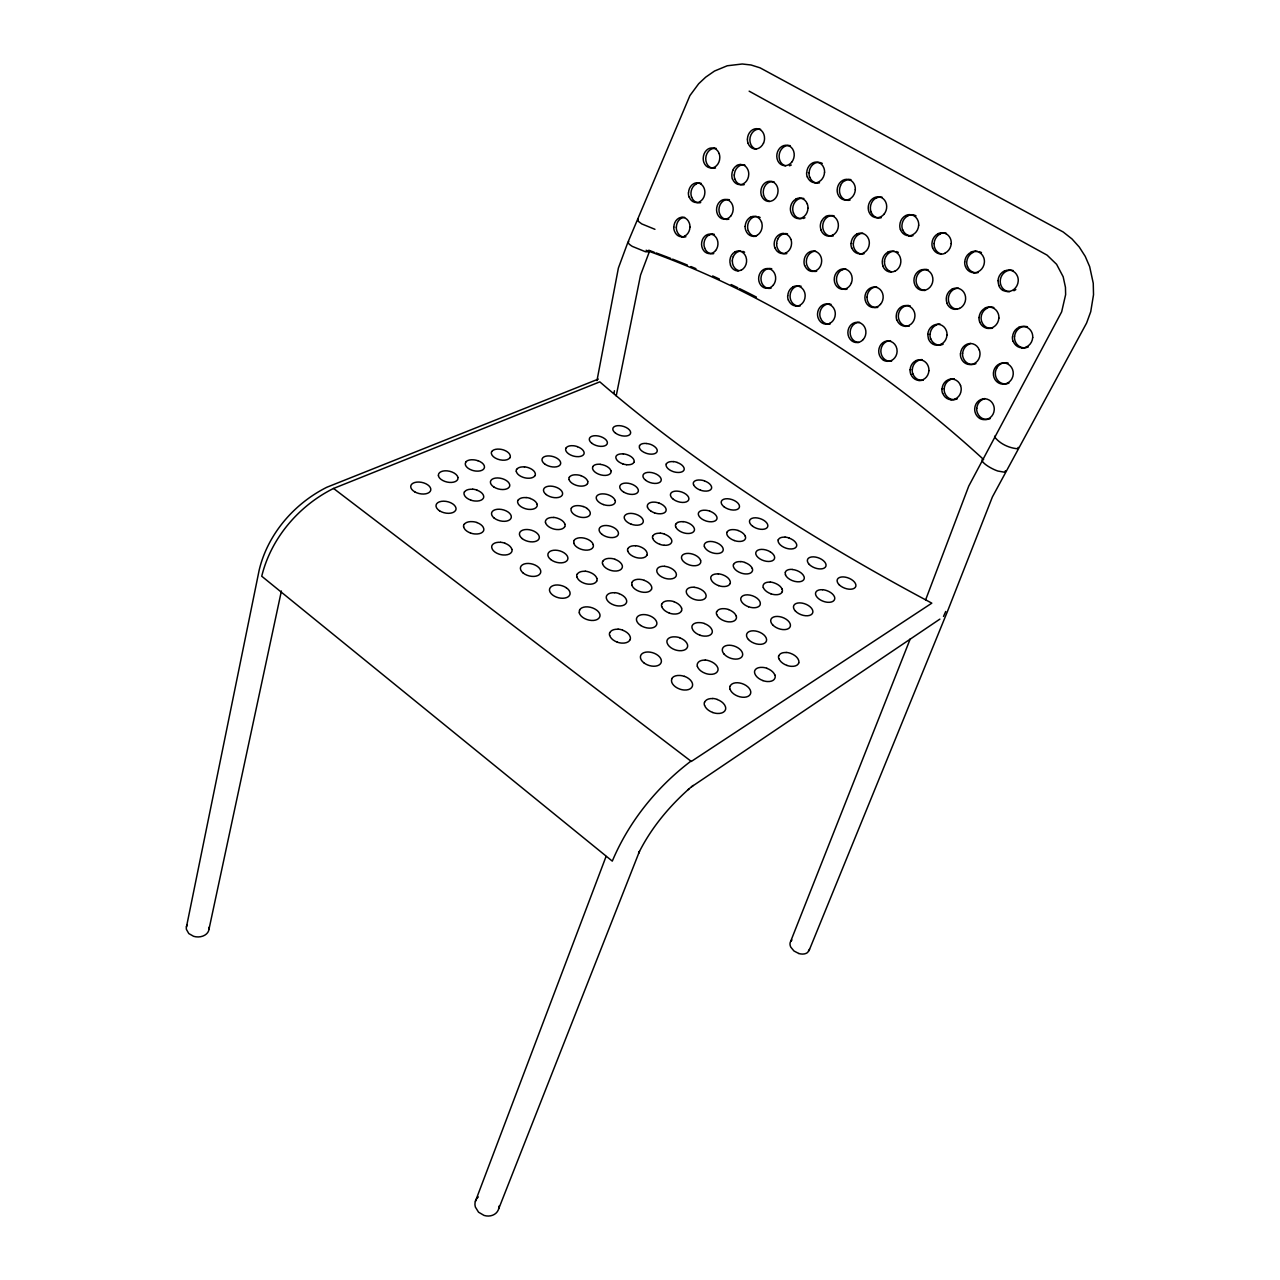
<?xml version="1.0" encoding="UTF-8"?>
<svg xmlns="http://www.w3.org/2000/svg" width="1280" height="1280" viewBox="0 0 1280 1280"><rect width="100%" height="100%" fill="white"/><g stroke="black" fill="none" stroke-linecap="round" stroke-linejoin="round"><path stroke-width="1.5" d="M1018.288 447.376L1017.248 448.736C1008.848 447.936 999.808 443.76 994.656 436.976L994.784 436.128M1005.52 470.768L1004.432 472.208L997.728 471.008A13.072 3.36 26.9 0 1 982.64 461.696L982.176 459.568L983.152 459.072M614.016 393.408L614.4 390.752M596.976 380.608L618.384 268.064L627.808 242.544L689.92 95.584L698.688 83.728L705.68 77.168L714.512 71.04L727.232 65.776L742.24 64L751.072 64.992L760.048 67.824L1063.152 231.968L1072.016 238.96L1079.28 247.056L1085.232 256.368L1089.664 266.64L1093.248 283.232L1093.52 294.72L1090.72 311.744L1086.576 323.072L992.4 496.928L947.328 611.76L808.944 950.88M186.464 926.88L259.152 570.224C267.68 534.256 294.064 503.648 326.848 487.248L598.304 379.104M208.928 929.536L281.392 591.024M616.208 395.888L640.544 275.104L649.408 251.568M945.712 611.488L943.504 616.448M809.488 949.168L807.664 952.448A10.32 7.168 26.1 0 1 798.768 953.504M475.408 1201.328L606.064 856.464M925.6 599.936L968.752 486.096L1061.648 311.872L1065.632 294.624L1065.456 287.312L1063.168 276.768L1056.592 264.304L1047.056 255.12L749.152 91.168M498.704 1208.784L639.472 851.344L638.608 853.168C650.8 828.544 668.672 806.944 689.152 788.752M798.768 953.504L793.984 950.992L790.816 947.184A10.32 7.168 26.1 0 1 790.64 941.424L910.224 638.928M790.688 941.456L791.952 939.968M687.664 789.968L693.152 785.44M691.504 786.816L939.872 619.12M690.928 761.152C656.832 786.944 628.912 821.648 612.288 861.12L261.744 576.24C270.928 538.288 298.816 505.68 333.552 488.448L599.808 381.856A944.096 344.448 22.3 0 0 931.824 603.152L691.312 761.44L333.552 488.448M628.752 241.44L628.112 242.688A11.68 2.752 23.7 0 0 632.32 246.4L645.44 251.744L648.848 251.84L649.44 250.56M638.112 219.072L638.24 221.28L641.76 223.92L654.96 229.312M499.04 1206.08A12.272 10.592 20.9 0 1 484.064 1215.424L478.544 1212.192L475.36 1207.04A12.272 10.592 20.9 0 1 478.336 1196.912M208.864 927.36A11.36 8.528 2.7 0 1 204.784 935.184A11.36 8.528 2.7 0 1 193.6 936.304L188.8 933.568L186.432 929.424A11.36 8.528 2.7 0 1 187.056 925.104M648.688 250.256A997.216 702.544 61.8 0 1 654.192 252.24M656.016 252.896A997.216 702.544 61.8 0 1 670.752 258.448M672.592 259.152A997.216 702.544 61.8 0 1 687.392 265.088M690.912 266.544A997.216 702.544 61.8 0 1 695.92 268.656M712.656 275.968A997.216 702.544 61.8 0 1 719.36 279.024M731.136 284.544A997.216 702.544 61.8 0 1 737.856 287.792M739.552 288.624A997.216 702.544 61.8 0 1 756.416 297.104M646.112 250.272A999.168 702.848 61.8 0 1 983.632 459.52M1015.84 289.536A10.8 9.936 -73.1 0 1 1013.872 290.736M1009.584 291.648A10.8 9.936 -73.1 0 1 1000.384 279.52A10.8 9.936 -73.1 0 1 1013.072 270.496M1004.512 271.024A10.832 9.952 -73.3 0 1 1017.552 276.432A10.928 10.048 -73.3 0 1 1018.224 281.072A10.832 9.952 -73.3 0 1 1003.2 290.384M998.864 285.216A10.832 9.952 -73.3 0 1 998.192 280.656M1003.072 290.544A10.928 10.048 -73.3 0 1 998.688 285.296M998.016 280.704A10.928 10.048 -73.3 0 1 1004.4 270.976M975.136 251.312A10.736 9.76 -74.9 0 1 983.712 257.568A10.848 9.856 -74.8 0 1 984.4 262.176A10.736 9.76 -74.9 0 1 978.176 271.728A10.848 9.856 -74.8 0 1 973.872 272.816M978.176 272.56A10.816 9.84 -74.7 0 1 976.016 272.784A10.72 9.744 -74.7 0 1 967.52 266.528M967.424 266.48A10.816 9.84 -74.7 0 1 966.752 261.92A10.72 9.744 -74.7 0 1 973.008 252.448M972.944 252.256A10.816 9.84 -74.7 0 1 977.2 251.28M979.376 251.76A10.72 9.744 -74.7 0 1 981.472 252.608M973.92 272.752A10.736 9.76 -74.8 0 1 965.408 266.48A10.848 9.856 -74.8 0 1 964.704 261.904M964.736 261.952A10.736 9.76 -74.8 0 1 970.896 252.352M970.912 252.208A10.848 9.856 -74.8 0 1 975.168 251.216M946.304 233.904A10.656 9.568 -76 0 1 950.544 238.976A10.768 9.648 -76 0 1 951.232 243.536M951.216 243.472A10.656 9.568 -76 0 1 945.152 253.04M945.104 253.2A10.768 9.648 -76 0 1 940.944 254.16M937.888 233.76A10.768 9.648 -76 0 1 942.048 232.752M942.112 232.8A10.656 9.568 -76 0 1 946.304 233.904M940.992 254A10.656 9.568 -76 0 1 932.64 247.824M937.984 233.776A10.656 9.568 -76 0 0 931.968 243.344A10.768 9.648 -76 0 0 932.592 247.904M941.008 253.888A10.64 9.552 -75.9 0 1 934.784 248A10.736 9.632 -75.9 0 1 934.096 243.488M934.112 243.536A10.64 9.552 -75.9 0 1 940.128 234M944.24 233.024A10.64 9.552 -75.9 0 1 946.368 233.296M940.144 233.856A10.736 9.632 -75.9 0 1 944.304 232.848M909.728 214.656A10.576 9.376 -76.9 0 1 918 220.736A10.688 9.472 -76.9 0 1 918.704 225.248M918.672 225.2A10.576 9.376 -76.9 0 1 912.736 234.736A10.688 9.472 -76.9 0 1 908.64 235.872M908.704 235.696A10.576 9.376 -76.9 0 1 900.496 229.616M909.664 214.624A10.688 9.472 -76.9 0 0 905.584 215.632A10.576 9.376 -76.9 0 0 899.824 225.184A10.688 9.472 -76.9 0 0 900.448 229.712M912.976 235.68A10.656 9.456 -76.9 0 1 910.896 235.92M902.608 229.808A10.656 9.456 -76.9 0 1 901.936 225.328A10.56 9.36 -76.8 0 1 907.92 215.824M907.84 215.728A10.656 9.456 -76.9 0 1 911.904 214.72A10.56 9.36 -76.8 0 1 916.048 215.904M910.928 235.824A10.56 9.36 -76.8 0 1 902.72 229.76M881.232 217.712A10.576 9.264 -77.7 0 1 879.2 217.968A10.48 9.168 -77.6 0 1 875.184 216.912A10.48 9.168 -77.7 0 1 871.12 211.984M871.056 211.952A10.576 9.264 -77.7 0 1 876.144 197.952M876.16 198.128A10.48 9.168 -77.7 0 1 880.112 197.104M880.16 197.024A10.48 9.184 -77.6 0 1 882.208 197.28M855.312 189.584A10.432 9.008 -78.5 0 1 849.664 199.056A10.432 9.008 -78.4 0 1 837.84 194.144A10.432 9.008 -78.5 0 1 837.184 189.808A10.432 9.008 -78.4 0 1 850.592 180.304A10.432 9.008 -78.5 0 1 854.64 185.2A10.432 9.008 -78.4 0 1 855.296 189.568M850.064 200.08A10.512 9.088 -78.3 0 1 848.064 200.336A10.4 8.992 -78.3 0 1 840.592 185.536M840.496 185.408A10.512 9.088 -78.3 0 1 845.024 180.48M848.928 179.44A10.512 9.088 -78.3 0 1 850.96 179.664M845.056 180.672A10.4 8.992 -78.3 0 1 848.928 179.632M824.528 172.288A10.352 8.832 -79 0 1 819.008 181.712A10.448 8.928 -79 0 1 815.152 182.912M815.216 182.736A10.352 8.832 -79 0 1 807.424 176.928M806.752 172.592A10.352 8.832 -79 0 1 812.208 163.184A10.448 8.928 -79 0 1 815.952 162.096A10.352 8.832 -79 0 1 823.856 167.936A10.448 8.928 -79 0 1 824.56 172.352M807.28 177.056A10.448 8.928 -79 0 1 806.608 172.672M819.52 182.8A10.432 8.912 -78.9 0 1 817.552 183.072A10.336 8.832 -78.9 0 1 809.792 177.184M809.696 177.232A10.432 8.912 -78.9 0 1 809.024 172.864M822.256 163.408A10.336 8.832 -78.9 0 0 818.368 162.432A10.432 8.912 -78.9 0 0 814.512 163.376A10.336 8.832 -78.9 0 0 809.12 172.864M791.264 165.008A10.352 8.736 -79.5 0 1 789.424 165.776M785.552 165.84A10.352 8.736 -79.5 0 1 779.408 153.664A10.352 8.736 -79.5 0 1 790.176 145.648M747.424 139.088A10.208 8.496 -80 0 1 756.304 128.672A10.208 8.496 -80 0 1 764.528 138.576A10.208 8.496 -80 0 1 763.52 143.152M763.504 143.088A10.208 8.496 -80 0 1 755.552 148.976A10.208 8.496 -80 0 1 748.096 143.344M756.16 149.184A10.192 8.496 -79.9 0 1 750.16 137.232A10.192 8.496 -79.9 0 1 760.608 129.312M748.112 143.424A10.208 8.496 -80 0 1 747.44 139.152M715.52 167.984A10.064 8.304 -82.1 0 1 713.696 168.256A9.968 8.224 -82.1 0 1 705.744 158.512A9.968 8.224 -82.1 0 1 714.24 148.384M714.256 148.192A10.064 8.304 -82.1 0 1 716.112 148.384M700.496 183.824A9.856 8.144 -84 0 1 704.192 188.448A9.952 8.224 -84 0 1 704.864 192.672A9.856 8.144 -84 0 1 699.904 201.6M689.2 196.96A9.856 8.144 -84 0 0 696.432 202.544A9.952 8.224 -84 0 0 699.872 201.728M688.544 192.816A9.856 8.144 -84 0 1 693.456 183.84A9.952 8.224 -84 0 1 696.864 182.816M689.072 197.056A9.952 8.224 -84 0 1 688.4 192.864M700.704 202.56A9.936 8.208 -83.9 0 1 698.912 202.816A9.84 8.128 -83.9 0 1 691.696 197.232M691.632 197.184A9.936 8.208 -83.9 0 1 690.96 193.008A9.84 8.128 -83.9 0 1 695.952 184.144M695.904 183.968A9.936 8.208 -83.9 0 1 699.408 182.976M699.424 183.168A9.84 8.128 -83.9 0 1 701.232 183.392M696.912 182.848A9.856 8.144 -83.9 0 1 700.496 183.808M682.096 217.328A9.728 8.032 -85.7 0 1 689.28 222.96A9.824 8.112 -85.8 0 1 689.952 227.12M689.936 227.072A9.728 8.032 -85.7 0 1 685.056 235.888M681.616 236.768A9.728 8.032 -85.7 0 1 674.496 231.152A9.824 8.112 -85.8 0 1 673.712 227.12M673.84 227.056A9.728 8.032 -85.7 0 1 678.688 218.256A9.824 8.112 -85.8 0 1 682.048 217.296M685.056 236.016A9.824 8.112 -85.8 0 1 681.584 236.928M685.904 236.736A9.808 8.112 -85.7 0 1 684.144 236.976A9.712 8.032 -85.7 0 1 677.024 231.36A9.808 8.112 -85.7 0 1 676.288 227.184M684.608 217.376A9.808 8.112 -85.7 0 0 681.152 218.32A9.712 8.032 -85.7 0 0 676.368 227.264M732.528 178.96A10.064 8.4 -81.9 0 0 739.968 184.624A10.16 8.48 -81.9 0 0 743.568 183.648A10.064 8.4 -81.9 0 0 748.736 174.448A10.16 8.48 -81.9 0 0 748.064 170.16A10.064 8.4 -81.9 0 0 740.56 164.512M732.864 170.32A10.064 8.4 -81.9 0 0 731.872 174.752A10.16 8.48 -81.9 0 0 732.384 179.024M744.256 184.624A10.144 8.464 -81.8 0 1 742.4 184.88A10.032 8.384 -81.8 0 1 734.96 179.232M734.896 179.2A10.144 8.464 -81.8 0 1 734.224 174.944M734.304 175.024A10.032 8.384 -81.8 0 1 739.408 165.888A10.144 8.464 -81.8 0 1 743.024 164.784A10.032 8.384 -81.8 0 1 744.88 165.088M736.864 165.504A10.16 8.48 -81.9 0 1 740.496 164.464M732.832 170.272A10.064 8.4 -81.9 0 1 736.96 165.52M728.848 219.216A10 8.368 -83.8 0 1 718.944 209.488A10 8.368 -83.8 0 1 729.456 199.728M713.744 253.584A9.872 8.256 -85.7 0 1 711.936 253.792A9.776 8.176 -85.7 0 1 704.704 248.112M704.624 248.064A9.872 8.256 -85.7 0 1 708.944 234.992M712.48 234.08A9.872 8.256 -85.7 0 1 714.32 234.336M708.976 235.184A9.776 8.176 -85.7 0 1 712.464 234.272M741.44 270.048A9.952 8.432 -85.8 0 0 745.936 256.848A9.856 8.352 -85.8 0 0 738.512 251.056M737.84 270.912A9.952 8.432 -85.8 0 1 730.416 265.072M734.848 251.936A9.952 8.432 -85.8 0 1 738.448 251.024M741.472 269.888A9.856 8.352 -85.8 0 1 737.904 270.768M730.544 264.992A9.856 8.352 -85.8 0 1 734.944 251.952M742.816 251.408A9.84 8.336 -85.7 0 1 744.624 252.192M738.512 270.528A9.84 8.336 -85.7 0 1 732.336 260.88M733.312 256.576A9.84 8.336 -85.7 0 1 740.96 251.136M732.304 260.896A9.84 8.336 -85.7 0 1 733.28 256.592M761.504 222.096A10 8.448 -83.7 0 0 753.984 216.336A10.096 8.544 -83.7 0 0 750.32 217.296M756.96 235.36A10 8.448 -83.7 0 0 762.16 226.336A10.08 8.528 -83.7 0 0 761.504 222.096M753.344 236.288A10 8.448 -83.7 0 1 745.872 230.528A10.08 8.528 -83.7 0 1 745.072 226.384M745.216 226.304A10 8.448 -83.7 0 1 750.368 217.28M756.944 235.504A10.08 8.528 -83.7 0 1 753.296 236.448M758.304 216.752A9.968 8.448 -83.6 0 1 760.128 217.52M755.776 236.4A9.968 8.448 -83.6 0 1 748.32 230.656M748.288 230.736A10.064 8.528 -83.6 0 1 747.616 226.48A9.968 8.448 -83.6 0 1 752.816 217.44A10.064 8.528 -83.6 0 1 756.448 216.432M761.52 195.728A10.128 8.56 -81.6 0 1 760.848 191.472A10.128 8.56 -81.6 0 1 773.504 182.224A10.128 8.56 -81.6 0 1 777.36 186.992A10.128 8.56 -81.6 0 1 778.016 191.248A10.128 8.56 -81.6 0 1 772.752 200.48A10.128 8.56 -81.6 0 1 761.504 195.712M769.568 201.488A10.112 8.544 -81.5 0 1 763.536 189.504A10.112 8.544 -81.5 0 1 774.048 181.808M799.552 198.144A10.208 8.736 -81.2 0 1 807.296 203.952M807.968 208.272A10.208 8.736 -81.2 0 1 802.544 217.52A10.304 8.816 -81.2 0 1 798.752 218.64A10.208 8.736 -81.2 0 1 791.088 212.752A10.304 8.816 -81.2 0 1 790.4 208.4A10.208 8.736 -81.2 0 1 795.792 199.216M804.944 217.76A10.272 8.8 -81.1 0 1 803.088 218.48M801.152 218.736A10.272 8.8 -81.1 0 1 793.392 212.848M803.872 198.48A10.272 8.8 -81.1 0 0 792.736 208.528A10.272 8.8 -81.2 0 0 793.472 212.912M807.312 203.968A10.304 8.816 -81.2 0 1 807.984 208.336M795.792 199.072A10.304 8.816 -81.2 0 1 799.584 198.064M783.248 233.52A10.064 8.624 -83.5 0 1 790.896 239.376M786.24 252.704A10.064 8.624 -83.5 0 0 791.552 243.632A10.16 8.704 -83.5 0 0 790.912 239.376M774.96 247.744A10.064 8.624 -83.5 0 0 782.544 253.6A10.16 8.704 -83.5 0 0 786.256 252.768M774.864 247.792A10.16 8.704 -83.5 0 1 774.192 243.504A10.064 8.624 -83.5 0 1 779.568 234.448A10.16 8.704 -83.5 0 1 783.232 233.408M786.816 253.552A10.144 8.688 -83.5 0 1 784.928 253.776A10.032 8.608 -83.5 0 1 777.344 247.936A10.144 8.688 -83.4 0 1 776.656 243.648M776.688 243.696A10.032 8.608 -83.5 0 1 777.712 239.296M777.696 239.232A10.032 8.608 -83.4 0 1 781.936 234.592A10.144 8.688 -83.4 0 1 785.68 233.568A10.032 8.608 -83.4 0 1 787.536 233.92M771.056 288.24A10 8.576 -85.7 0 1 760.96 278.256A10 8.576 -85.7 0 1 771.76 268.736M832.768 235.184A10.368 8.992 -80.9 0 0 837.696 221.408A10.272 8.896 -80.9 0 0 829.792 215.488A10.368 8.992 -80.9 0 0 825.872 216.448M828.912 236.144A10.368 8.992 -80.9 0 1 821.008 230.16M821.44 221.248A10.368 8.992 -80.9 0 0 820.336 225.792A10.272 8.896 -80.9 0 0 821.152 230.08M832.8 235.024A10.272 8.896 -80.9 0 1 828.976 235.984M821.568 221.248A10.272 8.896 -80.9 0 1 825.984 216.464M833.248 235.936A10.352 8.976 -80.8 0 1 822.72 225.824A10.352 8.976 -80.8 0 1 834.112 215.808M808.624 270.24A10.128 8.784 -83.4 0 1 804.72 265.392M816.688 271.232A10.208 8.864 -83.3 0 1 814.752 271.44A10.112 8.768 -83.3 0 1 807.056 265.52A10.208 8.864 -83.3 0 1 806.352 261.2A10.112 8.768 -83.3 0 1 811.776 252.176A10.208 8.864 -83.3 0 1 815.552 251.184M808.576 270.304A10.128 8.784 -83.4 0 0 812.4 271.408A10.224 8.864 -83.4 0 0 816.208 270.496A10.128 8.784 -83.4 0 0 821.648 261.328A10.224 8.864 -83.4 0 0 820.992 257.024A10.128 8.784 -83.4 0 0 817.056 252.176A10.128 8.784 -83.4 0 0 813.2 251.088A10.224 8.864 -83.4 0 0 809.408 252.016A10.128 8.784 -83.4 0 0 804.064 261.12A10.224 8.864 -83.4 0 0 804.576 265.488M796.08 305.968A10 8.672 -85.9 0 1 788.448 300.016M787.792 295.776A10 8.672 -85.9 0 1 793.104 286.864M796.016 306.128A10.096 8.752 -85.9 0 0 799.76 305.28A10 8.672 -85.9 0 0 805.136 296.224A10.096 8.752 -85.9 0 0 804.496 291.968A10 8.672 -85.9 0 0 796.816 286A10.096 8.752 -85.9 0 0 793.008 286.832M788.32 300.128A10.096 8.752 -85.9 0 1 787.664 295.84M800.32 305.84A10.064 8.736 -85.8 0 1 790.064 295.712A10.064 8.736 -85.8 0 1 801.088 286.208M830.224 323.936A10.128 8.912 -85.9 0 1 828.288 324.112A10.048 8.832 -85.9 0 1 820.544 318.064M820.48 318.032A10.128 8.912 -85.9 0 1 819.808 313.728A10.048 8.832 -85.9 0 1 825.312 304.88A10.144 8.912 -85.9 0 1 829.12 303.952M829.088 304.032A10.048 8.832 -85.9 0 1 831.056 304.352M847.008 289.184A10.272 9.04 -83.1 0 1 845.04 289.376A10.176 8.944 -83.2 0 1 837.2 283.376A10.272 9.04 -83.1 0 1 842.016 269.776M842.032 269.968A10.176 8.944 -83.2 0 1 845.872 269.072M863.632 252.88A10.352 9.072 -80.4 0 0 869.312 243.568A10.448 9.168 -80.4 0 0 868.656 239.184A10.352 9.072 -80.4 0 0 860.624 233.168A10.448 9.168 -80.4 0 0 856.624 234.112M859.728 253.808A10.352 9.072 -80.4 0 1 851.76 247.792M851.104 243.44A10.352 9.072 -80.4 0 1 856.72 234.128M863.616 253.024A10.448 9.168 -80.4 0 1 859.664 253.968M851.632 247.904A10.448 9.168 -80.4 0 1 850.944 243.504M864 253.744A10.432 9.152 -80.3 0 1 861.984 253.968A10.32 9.056 -80.3 0 1 858.032 252.88A10.32 9.056 -80.4 0 1 854.032 247.968A10.432 9.152 -80.3 0 1 853.28 243.536M853.36 243.616A10.32 9.056 -80.4 0 1 858.976 234.336M858.976 234.272A10.432 9.152 -80.4 0 1 862.912 233.296M894.992 271.184A10.528 9.344 -80 0 0 900.176 257.28A10.416 9.264 -79.9 0 0 896.064 252.288A10.432 9.264 -80 0 0 892 251.168A10.528 9.344 -80 0 0 887.92 252.096M890.976 272.112A10.528 9.344 -80 0 1 882.784 265.952M895.024 271.04A10.432 9.264 -80 0 1 891.04 271.952M882.928 265.856A10.432 9.264 -80 0 1 888.032 252.112M896.304 251.552A10.4 9.248 -79.8 0 1 898.288 252.368M891.216 271.696A10.4 9.248 -79.8 0 1 889.232 270.864M884.512 261.536A10.4 9.248 -79.8 0 0 885.184 265.92A10.4 9.248 -79.9 0 0 889.216 270.944M894.24 251.264A10.4 9.248 -79.8 0 0 885.664 256.992A10.4 9.248 -79.9 0 0 884.48 261.6M877.792 307.408A10.352 9.216 -83 0 1 867.712 301.424A10.352 9.216 -82.9 0 1 867.104 297.088M867.04 297.04A10.352 9.216 -83 0 1 876.688 286.928M858.672 342.512A10.112 9.008 -86.1 0 1 850.144 332.08A10.112 9.008 -86.1 0 1 859.552 322.304M883.44 360.096A10.208 9.2 -86.4 0 1 878.736 350.64A10.208 9.2 -86.4 0 1 884.432 341.728A10.208 9.2 -86.4 0 1 888.352 341.008A10.208 9.2 -86.4 0 1 897.104 351.52A10.208 9.2 -86.4 0 1 887.424 361.312A10.208 9.2 -86.4 0 1 883.392 360.176M891.648 361.088A10.272 9.264 -86.3 0 1 880.864 351.712A10.272 9.264 -86.3 0 1 890.56 340.704M909.056 325.392A10.352 9.328 -82.9 0 0 914.912 316.208A10.448 9.408 -82.9 0 0 914.256 311.792A10.352 9.328 -82.9 0 0 906.064 305.568A10.448 9.408 -82.9 0 0 902.016 306.448A10.352 9.328 -82.9 0 0 896.256 315.616A10.448 9.408 -82.9 0 0 896.784 320.112M905.056 326.224A10.352 9.328 -82.9 0 1 896.928 320M909.04 325.536A10.448 9.408 -82.9 0 1 904.992 326.384M909.296 326.048A10.416 9.392 -82.8 0 1 907.232 326.224A10.32 9.312 -82.8 0 1 903.184 325.04A10.32 9.312 -82.8 0 1 899.104 320.016A10.416 9.392 -82.8 0 1 898.352 315.568A10.32 9.312 -82.8 0 1 904.24 306.48A10.416 9.392 -82.8 0 1 908.224 305.424M908.224 305.616A10.32 9.312 -82.8 0 1 910.288 305.936M925.024 290.496A10.48 9.424 -79.2 0 1 916.8 284.304A10.576 9.52 -79.2 0 1 916.096 279.84A10.48 9.424 -79.2 0 1 922.032 270.528M922.048 270.384A10.576 9.52 -79.2 0 1 926.144 269.456M926.112 269.52A10.48 9.424 -79.2 0 1 928.208 269.824M959.456 308.496A10.672 9.728 -78.7 0 0 964.944 294.448A10.576 9.632 -78.7 0 0 956.464 288.144A10.672 9.728 -78.7 0 0 952.208 289.024M955.264 309.392A10.672 9.728 -78.7 0 1 946.784 303.024M959.488 308.352A10.576 9.632 -78.7 0 1 955.344 309.232M946.944 302.944A10.576 9.632 -78.7 0 1 952.32 289.056M957.44 309.264A10.56 9.616 -78.5 0 1 949.056 302.976A10.656 9.712 -78.5 0 1 954.464 288.992M954.432 289.152A10.56 9.616 -78.5 0 1 958.56 288.24M946.96 335.072A10.416 9.504 -82.7 0 1 940.96 344.288M928.608 338.784A10.416 9.504 -82.7 0 1 927.952 334.352M943.12 344.224A10.496 9.584 -82.6 0 1 939.008 345.056A10.4 9.488 -82.6 0 1 930.752 338.768M930.672 338.704A10.496 9.584 -82.6 0 1 929.984 334.256M935.968 324.96A10.496 9.584 -82.6 0 1 940.08 324.096M946.992 335.12A10.512 9.6 -82.7 0 0 946.32 330.624A10.416 9.504 -82.7 0 0 933.888 325.152A10.512 9.6 -82.7 0 0 927.792 334.416M940.944 344.432A10.512 9.6 -82.7 0 1 928.464 338.88M930.08 334.352A10.4 9.488 -82.6 0 1 936.016 325.152M928.896 370.64A10.272 9.376 -86.7 0 1 922.992 379.68M928.912 370.688A10.368 9.472 -86.8 0 0 928.224 366.24A10.272 9.376 -86.7 0 0 924.08 361.136A10.272 9.376 -86.7 0 0 920 359.888A10.368 9.472 -86.8 0 0 915.872 360.656M922.96 379.808A10.368 9.472 -86.8 0 1 918.912 380.576M923.168 380.16A10.352 9.456 -86.6 0 1 921.104 380.304A10.256 9.36 -86.6 0 1 912.96 373.984M912.88 373.936A10.352 9.456 -86.6 0 1 912.208 369.536M918.08 360.432A10.352 9.456 -86.6 0 1 922.144 359.632M912.304 369.616A10.256 9.36 -86.6 0 1 918.128 360.608M918.976 380.432A10.272 9.376 -86.7 0 1 910.8 374.08M910.144 369.712A10.272 9.376 -86.7 0 1 915.984 360.688M910.768 374.16A10.368 9.472 -86.8 0 1 910.096 369.744M952.16 379.072A10.352 9.568 -87.2 0 1 960.528 385.504M955.152 399.008A10.352 9.568 -87.2 0 0 961.184 389.936A10.448 9.664 -87.2 0 0 960.544 385.504M951.056 399.744A10.352 9.568 -87.2 0 1 942.736 393.296M942.08 388.896A10.352 9.568 -87.2 0 1 948.064 379.84A10.448 9.664 -87.2 0 1 952.096 379.024M957.28 398.832A10.432 9.648 -87.1 0 1 953.136 399.568A10.336 9.552 -87.1 0 1 944.848 393.168A10.432 9.648 -87.1 0 1 944.16 388.704M950.112 379.52A10.432 9.648 -87.1 0 1 954.256 378.752M955.12 399.152A10.448 9.664 -87.2 0 1 950.992 399.904M942.592 393.408A10.448 9.664 -87.2 0 1 941.92 388.96M944.192 388.752A10.336 9.552 -87.1 0 1 950.16 379.712M975.904 363.632A10.576 9.792 -82.3 0 1 971.712 364.432A10.464 9.696 -82.4 0 1 967.504 363.168A10.464 9.696 -82.3 0 1 963.28 358.016A10.576 9.792 -82.3 0 1 962.544 353.488M968.672 344.16A10.576 9.792 -82.3 0 1 970.72 343.504A10.496 9.712 -82.4 0 1 979.296 350M960.432 353.632A10.592 9.792 -82.5 0 0 961.104 358.128A10.496 9.712 -82.5 0 0 969.68 364.576A10.592 9.792 -82.5 0 0 973.824 363.792A10.496 9.712 -82.5 0 0 979.984 354.528A10.592 9.808 -82.5 0 0 979.312 350M962.624 353.568A10.464 9.696 -82.3 0 1 968.704 344.352M960.56 353.632A10.496 9.712 -82.4 0 1 966.656 344.384A10.592 9.808 -82.5 0 1 970.736 343.52M989.568 307.136A10.656 9.84 -77.7 0 1 998.176 313.52A10.752 9.936 -77.7 0 1 998.88 318.128M998.848 318.064A10.656 9.84 -77.7 0 1 992.592 327.52A10.752 9.936 -77.7 0 1 988.336 328.448A10.656 9.84 -77.7 0 1 984.08 327.136A10.656 9.84 -77.7 0 1 979.76 322.048M979.696 322A10.752 9.936 -77.7 0 1 979.024 317.456M985.264 307.92A10.752 9.936 -77.7 0 1 989.536 307.024M992.576 328.176A10.736 9.92 -77.5 0 1 990.4 328.368A10.624 9.824 -77.6 0 1 981.856 321.984A10.736 9.92 -77.5 0 1 981.104 317.392A10.624 9.824 -77.6 0 1 987.392 308.064M987.344 307.872A10.736 9.92 -77.5 0 1 991.616 306.976M991.616 307.184A10.624 9.824 -77.6 0 1 993.808 307.52M979.104 317.536A10.656 9.84 -77.7 0 1 985.312 308.096M1032.688 337.536A10.736 10.048 -76.5 0 1 1026.272 347.008M1021.952 347.84A10.736 10.048 -76.5 0 1 1013.248 341.344M1012.576 336.8A10.736 10.048 -76.5 0 1 1018.944 327.328M1028.288 346.944A10.816 10.112 -76.3 0 1 1023.936 347.792A10.704 10.016 -76.3 0 1 1019.584 346.528A10.704 10.016 -76.3 0 1 1015.232 341.296A10.816 10.112 -76.3 0 1 1014.48 336.672M1032.72 337.584A10.832 10.128 -76.5 0 0 1032.032 332.96A10.736 10.032 -76.5 0 0 1027.632 327.712A10.736 10.048 -76.5 0 0 1023.264 326.464A10.832 10.128 -76.5 0 0 1018.816 327.296M1026.256 347.152A10.832 10.128 -76.5 0 1 1021.888 348M1013.088 341.456A10.832 10.128 -76.5 0 1 1012.416 336.864M1014.56 336.752A10.704 10.016 -76.3 0 1 1020.896 327.312M1027.44 326.784A10.704 10.016 -76.3 0 0 1025.216 326.448A10.816 10.112 -76.3 0 0 1020.912 327.248M1002.656 384.144A10.576 9.904 -82.2 0 1 994.08 377.632A10.576 9.904 -82.3 0 1 999.648 363.792A10.576 9.904 -82.2 0 1 1003.904 363.056M1008.928 383.152A10.656 9.984 -82.1 0 1 995.328 372.864A10.544 9.888 -82.1 0 1 996.672 368.304M996.608 368.24A10.656 9.984 -82.1 0 1 1003.696 362.848M1005.904 362.688A10.656 9.984 -82.1 0 1 1008.112 363.056M1002.672 384.08A10.576 9.904 -82.3 0 0 1006.928 383.296A10.576 9.904 -82.2 0 0 1011.92 378.704A10.576 9.904 -82.3 0 0 1008.208 364.256A10.576 9.904 -82.2 0 0 1003.888 362.976M988.048 418.912A10.432 9.76 -88 0 0 994.24 409.824A10.432 9.76 -88 0 0 993.552 405.312A10.432 9.76 -88 0 0 989.296 400.112A10.432 9.76 -88 0 0 974.72 408.624A10.432 9.76 -88 0 0 975.408 413.088A10.432 9.76 -88 0 0 979.632 418.288M990.096 418.672A10.512 9.84 -87.9 0 1 985.872 419.392A10.4 9.744 -87.9 0 1 977.44 412.88A10.512 9.84 -87.9 0 1 976.688 408.336M982.848 399.184A10.512 9.84 -87.9 0 1 984.928 398.56M988.048 418.896A10.432 9.76 -88 0 1 983.856 419.616A10.432 9.76 -87.9 0 1 979.584 418.352M976.784 408.448A10.4 9.744 -87.9 0 1 982.896 399.376M470.544 533.024A10.256 5.904 13.1 0 1 463.728 526.944M464.192 524.416A10.256 5.904 13.1 0 1 472.592 521.664A10.352 5.968 13.1 0 1 476.912 522.48M476.928 522.592A10.256 5.904 13.1 0 1 483.744 528.624A10.352 5.968 13.1 0 1 483.376 531.12A10.256 5.904 13.1 0 1 474.912 533.952A10.352 5.968 13.1 0 1 470.496 533.024M463.6 526.88A10.352 5.968 13.1 0 1 464.064 524.336M511.984 549.392A10.432 6.08 13.8 0 1 511.6 552.016A10.336 6.016 13.8 0 1 503.184 554.96A10.432 6.08 13.8 0 1 498.72 554.016A10.336 6.016 13.8 0 1 491.808 547.808A10.432 6.08 13.8 0 1 492.16 545.184A10.336 6.016 13.8 0 1 500.528 542.32M500.592 542.288A10.432 6.08 13.8 0 1 504.992 543.232M504.88 543.264A10.336 6.016 13.8 0 1 511.856 549.408M579.408 612.928A10.608 6.384 16.1 0 1 579.664 610.128M579.264 612.848A10.704 6.448 16.1 0 0 591.328 620.448A10.608 6.384 16.1 0 0 599.584 617.184A10.704 6.448 16.1 0 0 599.856 614.336A10.608 6.384 16.1 0 0 596.464 610A10.704 6.448 16.1 0 0 579.536 610.032M630.048 639.728A10.704 6.496 16.9 0 1 621.856 643.104A10.8 6.56 16.9 0 1 617.264 642.16M617.312 642.16A10.704 6.496 16.9 0 1 609.712 635.44M609.92 632.576A10.704 6.496 16.9 0 1 618.128 629.264M622.624 630.208A10.704 6.496 16.9 0 1 630.208 636.864A10.8 6.56 16.9 0 1 630.112 639.696M609.584 635.392A10.8 6.56 16.9 0 1 609.776 632.496M618.048 629.136A10.8 6.56 16.9 0 1 622.592 630.096M671.76 679.056A10.928 6.752 18.8 0 0 679.632 689.04A11.04 6.816 18.8 0 0 684.224 690.016A10.928 6.752 18.8 0 0 692.336 686.368A11.04 6.816 18.8 0 0 684.416 676.304M684.432 676.416A10.928 6.752 18.8 0 0 679.856 675.472A11.04 6.816 18.8 0 0 671.616 678.944M712.752 712.496A11.04 6.864 19.8 0 1 704.624 705.376M704.624 702.288A11.04 6.864 19.8 0 1 712.688 698.576M717.28 699.536A11.04 6.864 19.8 0 1 725.392 706.592A11.152 6.928 19.8 0 1 725.488 709.664A11.04 6.864 19.8 0 1 717.392 713.456A11.152 6.928 19.8 0 1 712.688 712.496M704.48 705.312A11.152 6.928 19.8 0 1 704.48 702.192M712.608 698.448A11.152 6.928 19.8 0 1 717.248 699.408M730.08 686.336A10.88 6.64 20.2 0 1 746.096 685.52A10.88 6.64 20.2 0 1 746.288 696.992A10.88 6.64 20.2 0 1 730.128 689.344M730.048 689.328A10.976 6.704 20.2 0 1 730 686.288M697.472 666.544A10.768 6.544 19.2 0 0 705.376 673.376A10.864 6.592 19.2 0 0 709.888 674.32A10.768 6.544 19.2 0 0 717.776 670.8A10.864 6.592 19.2 0 0 717.792 667.792A10.768 6.544 19.2 0 0 709.856 661.088A10.864 6.592 19.2 0 0 705.296 660.016M705.376 660.144A10.768 6.544 19.2 0 0 697.488 663.6A10.864 6.592 19.2 0 0 697.328 666.48M679.696 637.808A10.64 6.416 18.3 0 1 687.408 644.432A10.752 6.48 18.3 0 1 687.376 647.296A10.64 6.416 18.3 0 1 679.456 650.688A10.752 6.48 18.3 0 1 674.912 649.744A10.64 6.416 18.3 0 1 667.184 643.056A10.752 6.48 18.3 0 1 667.168 640.112A10.64 6.416 18.3 0 1 675.184 636.864A10.752 6.48 18.3 0 1 679.664 637.68M619.104 593.696A10.432 6.176 16.6 0 1 626.496 600.064A10.528 6.24 16.6 0 1 626.4 602.752A10.432 6.176 16.6 0 1 618.336 605.936A10.528 6.24 16.6 0 1 613.856 604.992A10.432 6.176 16.6 0 1 606.448 598.576A10.528 6.24 16.6 0 1 606.624 595.808A10.432 6.176 16.6 0 1 614.672 592.752M614.656 592.64A10.528 6.24 16.6 0 1 619.088 593.584M596.672 581.136A10.336 6.064 15.8 0 1 588.608 584.176A10.448 6.128 15.8 0 1 584.16 583.248A10.336 6.064 15.8 0 1 576.976 576.944M577.232 574.288A10.336 6.064 15.8 0 1 585.296 571.312M596.88 578.48A10.336 6.064 15.8 0 0 589.648 572.24A10.448 6.128 15.8 0 0 585.232 571.184M576.848 576.88A10.448 6.128 15.8 0 1 577.104 574.208M596.928 578.432A10.448 6.128 15.8 0 1 596.72 581.12M470.752 500.096A10.016 5.632 13.1 0 1 464.096 494.256A10.112 5.68 13.1 0 1 464.432 491.776M464.56 491.856A10.016 5.632 13.1 0 1 472.752 489.28M476.976 490.192A10.016 5.632 13.1 0 1 483.632 495.984A10.112 5.68 13.1 0 1 483.264 498.368A10.016 5.632 13.1 0 1 475.024 501.008A10.112 5.68 13.1 0 1 470.704 500.096M472.688 489.168A10.112 5.68 13.1 0 1 476.96 490.096M438.48 475.696A9.952 5.536 12.6 0 1 438.976 473.36A9.936 5.52 12.6 0 1 447.136 470.864A9.952 5.536 12.6 0 1 457.936 477.472M438.416 475.68A9.936 5.52 12.6 0 0 441.2 479.504A9.952 5.536 12.6 0 0 457.472 479.824A9.936 5.52 12.6 0 0 457.872 477.456M465.76 462.256A9.792 5.376 13.1 0 0 471.824 470.16A9.888 5.424 13.1 0 0 475.968 471.072A9.792 5.376 13.1 0 0 484 468.624A9.888 5.424 13.1 0 0 477.888 460.656M477.888 460.736A9.792 5.376 13.1 0 0 473.76 459.84A9.888 5.424 13.1 0 0 465.632 462.16M509.84 457.776A9.648 5.232 13.6 0 1 499.952 459.824A9.648 5.232 13.6 0 1 491.44 453.744A9.728 5.28 13.6 0 1 491.76 451.472M491.824 451.504A9.648 5.232 13.6 0 1 499.632 449.168A9.728 5.28 13.6 0 1 503.744 450.016A9.648 5.232 13.6 0 1 510.192 455.536A9.728 5.28 13.6 0 1 509.936 457.808M534.912 475.712A9.712 5.328 14.1 0 1 527.152 478.176A9.808 5.376 14.1 0 1 522.96 477.264A9.712 5.328 14.1 0 1 516.4 471.664M516.752 469.36A9.712 5.328 14.1 0 1 524.528 466.944M516.272 471.6A9.808 5.376 14.1 0 1 516.624 469.296M524.464 466.848A9.808 5.376 14.1 0 1 528.608 467.76A9.712 5.328 14.1 0 1 535.232 473.408A9.808 5.376 14.1 0 1 534.976 475.696M577.424 446.72A9.44 5.04 15 0 1 583.984 452.08A9.52 5.088 15 0 1 583.824 454.256A9.44 5.04 15 0 1 576.384 456.592A9.52 5.088 15 0 1 572.336 455.712A9.44 5.04 15 0 1 565.76 450.304A9.52 5.088 15 0 1 566 448.08M577.408 446.64A9.52 5.088 15 0 0 573.392 445.744A9.44 5.04 15 0 0 566.016 448.112M639.568 445.792A9.248 4.848 16.3 0 0 646.096 453.232A9.328 4.896 16.3 0 0 650 454.096A9.248 4.848 16.3 0 0 656.96 451.872A9.248 4.848 16.3 0 0 654.048 446.192A9.328 4.896 16.3 0 0 650.432 444.336A9.248 4.848 16.3 0 0 646.56 443.568M639.456 445.712A9.328 4.896 16.3 0 1 646.512 443.472M633.872 462.384A9.376 4.992 16 0 1 626.704 464.72M622.736 463.84A9.376 4.992 16 0 1 616.064 458.448A9.472 5.04 16 0 1 616.096 456.192A9.376 4.992 16 0 1 623.408 453.968M626.688 464.72A9.472 5.04 16 0 1 622.688 463.84M623.344 453.872A9.472 5.04 16 0 1 627.312 454.752A9.376 4.992 16 0 1 634 460.192A9.472 5.04 16 0 1 633.92 462.368M592.864 466.736A9.504 5.12 15.6 0 0 592.672 468.976A9.6 5.168 15.6 0 0 603.376 475.36A9.504 5.12 15.6 0 0 610.736 472.96A9.6 5.168 15.6 0 0 610.96 470.656M600.208 464.368A9.504 5.12 15.6 0 1 610.912 470.704M592.752 466.656A9.6 5.168 15.6 0 1 600.176 464.272M569.104 479.568A9.632 5.264 15.2 0 0 575.84 485.168A9.728 5.312 15.2 0 0 579.92 486.064A9.632 5.264 15.2 0 0 585.424 485.344A9.648 5.264 15.2 0 0 587.472 483.584M569.36 477.28A9.632 5.264 15.2 0 1 576.896 474.848A9.728 5.312 15.2 0 1 580.944 475.632M580.96 475.728A9.632 5.264 15.2 0 1 584.672 477.6A9.648 5.264 15.2 0 1 587.68 481.28M587.728 481.232A9.728 5.312 15.2 0 1 587.52 483.552M569.056 479.552A9.728 5.312 15.2 0 1 569.296 477.232M518.192 500.208A9.936 5.568 14.2 0 1 526.144 497.616M530.336 498.528A9.936 5.568 14.2 0 1 537.104 504.32M518.064 500.128A10.032 5.632 14.2 0 0 517.712 502.56A9.936 5.568 14.2 0 0 524.608 508.448A10.032 5.632 14.2 0 0 528.832 509.376A9.936 5.568 14.2 0 0 536.784 506.736A10.032 5.632 14.2 0 0 537.152 504.272M526.08 497.52A10.032 5.632 14.2 0 1 530.32 498.432M666.368 463.952A9.328 4.928 16.9 0 1 673.328 461.648M677.232 462.512A9.328 4.928 16.9 0 1 683.984 467.856A9.408 4.976 16.9 0 1 684 470.032A9.328 4.928 16.9 0 1 676.992 472.4A9.408 4.976 16.9 0 1 673.008 471.536A9.328 4.928 16.9 0 1 666.288 466.144A9.408 4.976 16.9 0 1 666.24 463.888M673.248 461.552A9.408 4.976 16.9 0 1 677.2 462.416M564.656 526.784A10.016 5.68 14.9 0 1 556.736 529.52A10.112 5.728 14.9 0 1 552.432 528.592A10.016 5.68 14.9 0 1 545.568 522.656M553.792 517.504A10.016 5.68 14.9 0 0 545.872 520.192A10.112 5.728 14.9 0 0 545.44 522.608M564.928 524.32A10.016 5.68 14.9 0 0 558.016 518.416A10.112 5.728 14.9 0 0 553.728 517.392M564.976 524.272A10.112 5.728 14.9 0 1 564.704 526.752M583.232 506.592A9.872 5.52 15.4 0 0 579.072 505.68A9.952 5.568 15.4 0 0 571.264 508.208M583.232 506.48A9.952 5.568 15.4 0 1 587.088 508.432M571.392 508.288A9.872 5.52 15.4 0 0 571.136 510.688A9.872 5.52 15.4 0 0 578.016 516.512A9.952 5.568 15.4 0 0 582.208 517.424A9.872 5.52 15.4 0 0 587.824 516.64A9.872 5.52 15.4 0 0 589.92 514.768A9.872 5.52 15.4 0 0 590.128 512.352A9.872 5.52 15.4 0 0 587.04 508.512M603.344 504.528A9.712 5.36 15.8 0 1 599.552 502.608A9.712 5.36 15.8 0 1 596.416 498.816A9.808 5.408 15.8 0 1 596.56 496.4A9.712 5.36 15.8 0 1 604.128 493.936A9.808 5.408 15.8 0 1 608.272 494.816A9.712 5.36 15.8 0 1 615.072 500.496M603.296 504.528A9.808 5.408 15.8 0 0 607.456 505.424A9.712 5.36 15.8 0 0 614.976 502.864A9.808 5.408 15.8 0 0 615.184 500.448M700.528 490.176A9.408 5.008 17.5 0 1 693.632 484.704M704.496 480.944A9.408 5.008 17.5 0 1 711.392 486.368A9.488 5.056 17.5 0 1 711.44 488.592A9.408 5.008 17.5 0 1 704.496 491.056A9.488 5.056 17.5 0 1 700.48 490.176M693.504 484.656A9.488 5.056 17.5 0 1 693.52 482.384A9.408 5.008 17.5 0 1 700.576 480.064A9.488 5.056 17.5 0 1 704.464 480.848M654.544 512.848A9.664 5.312 16.8 0 1 650.736 510.944M654.496 512.848A9.76 5.36 16.8 0 0 658.624 513.744A9.664 5.312 16.8 0 0 665.904 511.152A9.76 5.36 16.8 0 0 659.008 503.056M650.656 510.928A9.76 5.36 16.8 0 1 647.456 507.104M647.504 507.136A9.76 5.36 16.8 0 1 647.616 504.768A9.76 5.36 16.8 0 1 654.912 502.16A9.76 5.36 16.8 0 1 659.008 503.12M573.856 543.104A10.096 5.792 15.6 0 1 574.112 540.576M593.296 544.704A10.096 5.792 15.6 0 0 586.32 538.736A10.096 5.792 15.6 0 0 576.256 538.624A10.096 5.792 15.6 0 0 574.032 540.56M573.792 543.088A10.096 5.792 15.6 0 0 576.928 547.136A10.096 5.792 15.6 0 0 593.072 547.232A10.096 5.792 15.6 0 0 593.216 544.688M709.712 511.136A9.616 5.248 17.8 0 1 716.768 516.768A9.712 5.296 17.8 0 1 716.832 519.104A9.616 5.248 17.8 0 1 709.744 521.728A9.712 5.296 17.8 0 1 705.632 520.848A9.616 5.248 17.8 0 1 698.56 515.152A9.712 5.296 17.8 0 1 698.56 512.768A9.616 5.248 17.8 0 1 705.632 510.256A9.712 5.296 17.8 0 1 709.696 511.088M677.728 522.496A9.76 5.392 17.5 0 1 683.072 521.712M675.648 526.704A9.84 5.44 17.5 0 1 675.696 524.272M683.008 521.616A9.84 5.44 17.5 0 1 687.12 522.512A9.76 5.392 17.5 0 1 694.256 528.368A9.84 5.44 17.5 0 1 694.224 530.768A9.76 5.392 17.5 0 1 686.992 533.456A9.84 5.44 17.5 0 1 682.832 532.56A9.76 5.392 17.5 0 1 679.024 530.624A9.76 5.392 17.5 0 1 675.712 526.752M675.76 524.336A9.76 5.392 17.5 0 1 677.664 522.48M664.112 545.264A9.888 5.552 17.1 0 0 671.52 542.496A9.984 5.6 17.1 0 0 671.632 539.984A9.888 5.552 17.1 0 0 664.464 534.16M659.92 544.352A9.888 5.552 17.1 0 1 652.784 538.432M652.88 535.968A9.888 5.552 17.1 0 1 660.32 533.264M664.096 545.264A9.984 5.6 17.1 0 1 659.872 544.352M652.656 538.384A9.984 5.6 17.1 0 1 652.752 535.888M660.24 533.152A9.984 5.6 17.1 0 1 664.432 534.064M646.88 555.216A10.032 5.712 16.7 0 1 639.248 558.064A10.128 5.776 16.7 0 1 634.96 557.152A10.032 5.712 16.7 0 1 627.824 551.104M627.984 548.592A10.032 5.712 16.7 0 1 635.616 545.792M627.696 551.056A10.128 5.776 16.7 0 1 627.856 548.512M635.552 545.68A10.128 5.776 16.7 0 1 639.792 546.592A10.032 5.712 16.7 0 1 646.992 552.688A10.128 5.776 16.7 0 1 646.928 555.2M602.656 563.904A10.192 5.888 16.3 0 0 609.856 570.08A10.288 5.952 16.3 0 0 614.16 571.008A10.192 5.888 16.3 0 0 622.016 568.064A10.288 5.952 16.3 0 0 622.224 565.408A10.192 5.888 16.3 0 0 614.976 559.344M602.848 561.312A10.192 5.888 16.3 0 1 610.688 558.416A10.288 5.952 16.3 0 1 614.944 559.232M602.512 563.84A10.288 5.952 16.3 0 1 602.72 561.232M651.472 589.264A10.288 6 17 0 1 643.68 592.304A10.384 6.064 17 0 1 631.84 585.024M631.968 585.104A10.288 6 17 0 1 632.112 582.448M644.224 580.368A10.288 6 17 0 1 651.584 586.608A10.384 6.064 17 0 1 651.536 589.232M631.984 582.352A10.384 6.064 17 0 1 644.208 580.256M664.608 566.368A10.128 5.824 17.5 0 1 668.864 567.28A10.224 5.872 17.5 0 1 676.176 575.968A10.128 5.824 17.5 0 1 668.544 578.944A10.224 5.872 17.5 0 1 664.208 578.032A10.128 5.824 17.5 0 1 657.04 569.28A10.224 5.872 17.5 0 1 664.56 566.272M700.56 560.32A9.984 5.648 17.8 0 0 690.464 553.6A9.984 5.648 17.8 0 0 681.504 557.072A9.984 5.648 17.8 0 0 688.96 564.8A10.08 5.696 17.8 0 0 693.168 565.712A9.984 5.648 17.8 0 0 700.56 562.848A10.08 5.696 17.8 0 0 700.56 560.288M704.464 546.704A9.84 5.488 18.2 0 0 719.088 553.376A9.84 5.488 18.2 0 0 719.104 543.984A9.84 5.488 18.2 0 0 704.464 544.24A9.936 5.536 18.2 0 0 704.4 546.688M734.304 540.512A9.712 5.328 18.5 0 1 730.448 538.576A9.712 5.328 18.5 0 1 727.024 534.704A9.808 5.376 18.5 0 1 726.992 532.272M734.256 540.512A9.808 5.376 18.5 0 0 738.384 541.408A9.712 5.328 18.5 0 0 745.392 538.704A9.808 5.376 18.5 0 0 745.312 536.272M726.992 532.304A9.712 5.328 18.5 0 1 734.016 529.648A9.808 5.376 18.5 0 1 738.144 530.48M738.096 530.512A9.712 5.328 18.5 0 1 745.296 536.256M778.304 539.856A9.664 5.264 19.5 0 1 785.104 537.2M789.104 538.08A9.664 5.264 19.5 0 1 796.416 543.808A9.76 5.312 19.5 0 1 796.576 546.224A9.664 5.264 19.5 0 1 789.792 548.928A9.76 5.312 19.5 0 1 785.696 548.048A9.664 5.264 19.5 0 1 778.448 542.272A9.76 5.312 19.5 0 1 778.176 539.792M785.024 537.104A9.76 5.312 19.5 0 1 789.072 537.984M822.528 589.728A10.016 5.584 20.7 0 0 815.664 592.672A10.112 5.648 20.7 0 0 815.872 595.248A10.016 5.584 20.7 0 0 819.52 599.36A10.016 5.584 20.7 0 0 823.536 601.376A10.112 5.648 20.7 0 0 827.744 602.288A10 5.584 20.7 0 0 834.608 599.28A10.112 5.648 20.7 0 0 834.4 596.64A10.016 5.584 20.7 0 0 826.704 590.592A10.112 5.648 20.7 0 0 822.528 589.696M785.568 574.88A9.904 5.504 19.9 0 1 785.408 572.352M792.32 569.504A9.904 5.504 19.9 0 1 803.92 576.352A10 5.552 19.9 0 1 804.16 578.864A9.904 5.504 19.9 0 1 797.2 581.776A10 5.552 19.9 0 1 785.424 574.816M785.28 572.272A10 5.552 19.9 0 1 792.256 569.392M733.616 564.48A9.936 5.584 18.9 0 1 740.768 561.648M744.896 562.544A9.936 5.584 18.9 0 1 752.288 568.512M733.472 564.4A10.032 5.632 18.9 0 0 733.536 566.944A9.936 5.584 18.9 0 0 741.056 573.024A10.032 5.632 18.9 0 0 745.216 573.92A9.936 5.584 18.9 0 0 752.368 571.04A10.032 5.632 18.9 0 0 752.32 568.464M740.688 561.536A10.032 5.632 18.9 0 1 744.864 562.432M782.224 591.712A10.048 5.664 19.7 0 1 775.12 594.688A10.144 5.728 19.7 0 1 770.864 593.792M770.928 593.792A10.048 5.664 19.7 0 1 763.376 587.664M770.368 582.144A10.048 5.664 19.7 0 0 763.264 585.072A10.144 5.728 19.7 0 0 763.248 587.6M782.08 589.12A10.048 5.664 19.7 0 0 774.544 583.04A10.144 5.728 19.7 0 0 770.288 582.032M782.112 589.072A10.144 5.728 19.7 0 1 782.272 591.68M730.096 583.552A10.08 5.744 18.6 0 1 722.768 586.512A10.176 5.792 18.6 0 1 718.48 585.6M718.528 585.6A10.08 5.744 18.6 0 1 711.088 579.456A10.176 5.792 18.6 0 1 710.944 576.8A10.08 5.744 18.6 0 1 718.416 573.968M718.352 573.856A10.176 5.792 18.6 0 1 722.592 574.768A10.08 5.744 18.6 0 1 730.048 580.96A10.176 5.792 18.6 0 1 730.144 583.52M694.16 587.344A10.224 5.92 18.2 0 1 698.432 588.256A10.32 5.984 18.2 0 1 705.952 597.104A10.224 5.92 18.2 0 1 698.368 600.192A10.32 5.984 18.2 0 1 694 599.28A10.224 5.92 18.2 0 1 690.016 597.2A10.32 5.984 18.2 0 1 686.496 590.224A10.32 5.984 18.2 0 1 694.096 587.232M716.768 614.528A10.336 6.032 19 0 0 724.4 620.912A10.432 6.08 19 0 0 728.736 621.856A10.336 6.032 19 0 0 736.224 618.672A10.432 6.08 19 0 0 736.208 615.888M716.736 611.808A10.336 6.032 19 0 1 724.24 608.688A10.432 6.08 19 0 1 728.512 609.488M728.544 609.6A10.336 6.032 19 0 1 736.176 615.952M716.624 614.464A10.432 6.08 19 0 1 716.608 611.712M798.72 662.928A10.56 6.224 20.8 0 1 791.344 666.336A10.656 6.288 20.8 0 1 786.88 665.408M786.944 665.408A10.56 6.224 20.8 0 1 778.976 658.752M778.832 655.904A10.56 6.224 20.8 0 1 786.224 652.544M778.832 658.688A10.656 6.288 20.8 0 1 778.672 655.808M786.128 652.416A10.656 6.288 20.8 0 1 790.544 653.344A10.56 6.224 20.8 0 1 798.544 660.064A10.656 6.288 20.8 0 1 798.768 662.896M762.912 680.576A10.72 6.432 20.5 0 1 754.896 673.776A10.816 6.496 20.5 0 1 754.704 670.8A10.72 6.432 20.5 0 1 762.4 667.392A10.816 6.496 20.5 0 1 766.864 668.24M766.832 668.32A10.72 6.432 20.5 0 1 774.848 675.056M762.848 680.576A10.816 6.496 20.5 0 0 767.376 681.536A10.72 6.432 20.5 0 0 774.976 678A10.816 6.496 20.5 0 0 774.944 675.04M699.936 635.184A10.48 6.208 18.7 0 1 692.256 628.64A10.592 6.272 18.7 0 1 692.128 625.776A10.48 6.208 18.7 0 1 699.984 622.64A10.592 6.272 18.7 0 1 704.336 623.44M704.368 623.568A10.48 6.208 18.7 0 1 712.032 630.048A10.592 6.272 18.7 0 1 712.096 632.816A10.48 6.208 18.7 0 1 704.352 636.112A10.592 6.272 18.7 0 1 699.872 635.184M681.488 610.848A10.384 6.112 17.8 0 1 673.728 614.016A10.48 6.16 17.8 0 1 669.296 613.088M669.36 613.072A10.384 6.112 17.8 0 1 661.84 606.672M661.92 603.952A10.384 6.112 17.8 0 1 669.68 600.832A10.48 6.16 17.8 0 1 673.984 601.648M674.016 601.76A10.384 6.112 17.8 0 1 681.536 608.128M661.696 606.608A10.48 6.16 17.8 0 1 661.776 603.872M681.584 608.064A10.48 6.16 17.8 0 1 681.536 610.816M883.92 214.32A10.512 9.184 -77.7 0 0 879.952 197.056A10.512 9.184 -77.7 0 0 868.496 210.416A10.512 9.184 -77.7 0 0 883.92 214.32M791.664 162.256A10.272 8.672 -79.5 0 0 787.776 145.44A10.272 8.672 -79.5 0 0 777.072 158.688A10.272 8.672 -79.5 0 0 791.664 162.256M719.136 153.568A10 8.24 -82.2 0 0 715.392 148.912A10 8.24 -82.2 0 0 711.76 147.984A10.096 8.32 -82.2 0 0 708.144 148.992A10 8.24 -82.2 0 0 703.232 158.144A10.096 8.32 -82.2 0 0 703.872 162.416A10 8.24 -82.2 0 0 711.216 167.92A10.096 8.32 -82.2 0 0 714.72 167.056A10 8.24 -82.2 0 0 719.792 157.776A10.096 8.32 -82.2 0 0 719.136 153.568M730.784 216A9.92 8.288 -83.8 0 0 726.976 199.648A9.92 8.288 -83.8 0 0 716.848 212.304A9.92 8.288 -83.8 0 0 730.784 216M715.6 250.544A9.792 8.192 -85.7 0 0 711.824 234.32A9.792 8.192 -85.7 0 0 701.856 246.704A9.792 8.192 -85.7 0 0 715.6 250.544M773.168 285.28A9.92 8.512 -85.8 0 0 769.344 268.784A9.92 8.512 -85.8 0 0 758.928 281.216A9.92 8.512 -85.8 0 0 773.168 285.28M829.792 323.328A10.064 8.848 -86 0 0 835.28 314.384A10.16 8.928 -86 0 0 834.608 310.048A10.064 8.848 -86 0 0 826.8 303.984A10.16 8.928 -86 0 0 822.976 304.848A10.064 8.848 -86 0 0 817.536 313.808A10.16 8.928 -86 0 0 818.208 318.128A10.064 8.832 -86 0 0 825.968 324.176A10.16 8.928 -86 0 0 829.792 323.36M851.392 282.992A10.208 8.96 -83.2 0 0 843.6 268.928A10.304 9.04 -83.2 0 0 839.728 269.84A10.208 8.96 -83.2 0 0 836.768 286.432A10.208 8.96 -83.2 0 0 851.392 282.992M880.432 304.416A10.272 9.136 -83 0 0 876.496 287.344A10.272 9.136 -83 0 0 865.168 300.112A10.272 9.136 -83 0 0 880.432 304.416M863.216 339.536A10.128 9.008 -86.2 0 0 859.312 322.624A10.128 9.008 -86.2 0 0 848.16 335.104A10.128 9.008 -86.2 0 0 863.216 339.536M924.24 290.336A10.496 9.44 -79.4 0 0 932.224 275.664A10.496 9.44 -79.3 0 0 928.064 270.624A10.496 9.44 -79.4 0 0 914.16 278.128A10.496 9.44 -79.4 0 0 924.24 290.336M414.736 491.84A10.208 5.744 12 0 0 430.752 490.16A10.208 5.744 12 0 0 416.832 482.112A10.208 5.744 12 0 0 414.736 491.84M439.504 510.768A10.176 5.792 12.5 0 0 455.488 510.56A10.272 5.84 12.5 0 0 455.968 508.064A10.176 5.792 12.5 0 0 441.328 501.36A10.176 5.792 12.5 0 0 439.504 510.768M523.152 573.008A10.416 6.144 14.5 0 0 540.352 573.36A10.416 6.144 14.5 0 0 528.24 563.44A10.416 6.144 14.5 0 0 523.152 573.008M566.176 587.664A10.512 6.256 15.3 0 0 549.984 588.096A10.608 6.32 15.3 0 0 549.584 590.8A10.512 6.256 15.3 0 0 564.992 598.032A10.512 6.256 15.3 0 0 566.176 587.664M643.664 662.656A10.816 6.624 17.8 0 0 661.104 662.704A10.816 6.624 17.8 0 0 647.968 651.984A10.816 6.624 17.8 0 0 643.664 662.656M640.704 625.488A10.528 6.304 17.4 0 0 656.576 624.832A10.64 6.352 17.4 0 0 656.672 622.016A10.528 6.304 17.4 0 0 641.088 614.832A10.528 6.304 17.4 0 0 640.704 625.488M550.688 559.504A10.256 5.952 15.1 0 0 567.536 559.888A10.256 5.952 15.1 0 0 555.488 550.192A10.256 5.952 15.1 0 0 550.688 559.504M522.128 538.56A10.176 5.84 14.4 0 0 538.912 539.024A10.176 5.84 14.4 0 0 527.104 529.504A10.176 5.84 14.4 0 0 522.128 538.56M494.144 518.048A10.096 5.728 13.7 0 0 510.864 518.56A10.096 5.728 13.7 0 0 499.28 509.216A10.096 5.728 13.7 0 0 494.144 518.048M544.608 463.904A9.568 5.168 14.6 0 0 560.336 464.56A9.568 5.168 14.6 0 0 549.136 455.92A9.568 5.168 14.6 0 0 544.608 463.904M591.92 443.344A9.296 4.912 15.4 0 0 607.088 444.048A9.296 4.912 15.4 0 0 596 435.712A9.296 4.912 15.4 0 0 591.92 443.344M615.488 433.104A9.168 4.768 15.8 0 0 630.384 433.824A9.168 4.768 15.8 0 0 619.36 425.648A9.168 4.768 15.8 0 0 615.488 433.104M546.144 494.528A9.792 5.424 14.7 0 0 562.24 495.104A9.792 5.424 14.7 0 0 550.768 486.128A9.792 5.424 14.7 0 0 546.144 494.528M493.968 487.072A9.856 5.472 13.6 0 0 509.296 486.944A9.952 5.52 13.6 0 0 509.664 484.576A9.856 5.472 13.6 0 0 495.376 478.096A9.856 5.472 13.6 0 0 493.968 487.072M645.76 480.352A9.456 5.072 16.6 0 0 661.008 480.96A9.456 5.072 16.6 0 0 649.52 472.336A9.456 5.072 16.6 0 0 645.76 480.352M623.568 492A9.584 5.216 16.2 0 0 638.064 491.872A9.68 5.264 16.2 0 0 638.176 489.552A9.584 5.216 16.2 0 0 624.032 483.232A9.584 5.216 16.2 0 0 623.568 492M673.376 499.328A9.536 5.152 17.2 0 0 688.672 499.888A9.536 5.152 17.2 0 0 676.96 491.104A9.536 5.152 17.2 0 0 673.376 499.328M631.296 524.24A9.808 5.456 16.5 0 0 641.024 524.368A9.808 5.456 16.5 0 0 643.008 522.512A9.808 5.456 16.5 0 0 643.104 520.096A9.808 5.456 16.5 0 0 639.936 516.24A9.808 5.456 16.5 0 0 624.544 516.064A9.808 5.456 16.5 0 0 624.4 518.464A9.808 5.456 16.5 0 0 631.296 524.24M601.952 534.352A9.952 5.616 16 0 0 618.144 534.816A9.952 5.616 16 0 0 606.24 525.504A9.952 5.616 16 0 0 601.952 534.352M724.272 506.976A9.488 5.088 18.1 0 0 739.312 507.504A9.488 5.088 18.1 0 0 727.472 498.736A9.488 5.088 18.1 0 0 724.272 506.976M752.608 526.224A9.584 5.184 18.8 0 0 767.696 526.704A9.584 5.184 18.8 0 0 755.632 517.792A9.584 5.184 18.8 0 0 752.608 526.224M809.312 564.48A9.776 5.344 20.2 0 0 825.376 567.152A9.776 5.344 20.2 0 0 815.472 557.056A9.776 5.344 20.2 0 0 809.312 564.48M839.136 584.72A9.872 5.424 20.9 0 0 855.28 587.392A9.872 5.424 20.9 0 0 845.12 577.104A9.872 5.424 20.9 0 0 839.136 584.72M770.352 551.872A9.808 5.424 19.2 0 0 755.984 552.16A9.904 5.472 19.2 0 0 756 554.608A9.808 5.424 19.2 0 0 770.704 561.28A9.808 5.424 19.2 0 0 770.352 551.872M795.456 611.12A10.144 5.76 20.4 0 0 812.144 613.824A10.144 5.76 20.4 0 0 801.936 603.072A10.144 5.76 20.4 0 0 795.456 611.12M748.528 606.768A10.176 5.84 19.4 0 0 758.352 606.736A10.176 5.84 19.4 0 0 760.176 604.64A10.176 5.84 19.4 0 0 752.48 595.776A10.176 5.84 19.4 0 0 740.96 597.888A10.176 5.84 19.4 0 0 741.04 600.544A10.176 5.84 19.4 0 0 748.528 606.768M748.448 639.504A10.448 6.128 19.9 0 0 765.744 642.24A10.448 6.128 19.9 0 0 755.488 630.992A10.448 6.128 19.9 0 0 748.448 639.504M772.672 624.88A10.288 5.936 20.2 0 0 789.648 627.6A10.288 5.936 20.2 0 0 779.408 616.608A10.288 5.936 20.2 0 0 772.672 624.88M724.176 654.176A10.592 6.336 19.6 0 0 741.776 656.928A10.592 6.336 19.6 0 0 731.488 645.408A10.592 6.336 19.6 0 0 724.176 654.176"/></g></svg>
